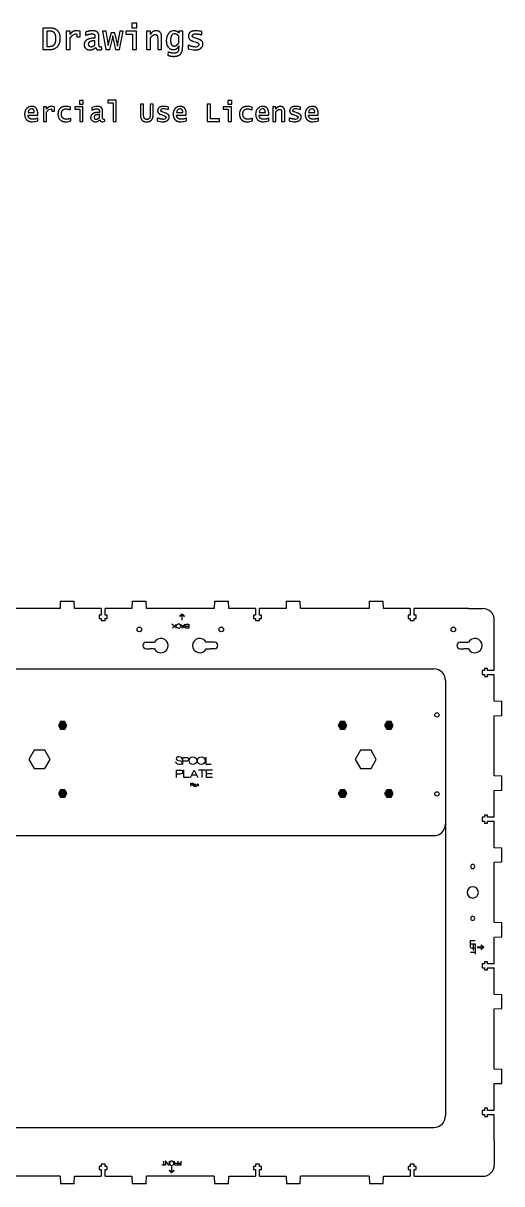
# Model space of a CAD drawing. Extents: x 49 to 1952, y 75 to 1350.
# Drawn here: x 1619 to 1952, y 509 to 1316 of the extents above; entities that cross this region are included whole.
import ezdxf

# ---------------------------------------------------------------- set-up
doc = ezdxf.new("R2010")
doc.units = 0
doc.header["$MEASUREMENT"] = 0
for name, color, linetype in [('INSTRUCTIONS', 98, 'Continuous'), ('PASS_1', 1, 'Continuous'), ('PASS_2', 5, 'Continuous'), ('PASS_3', 7, 'Continuous'), ('RASTER_-_LETTERS', 3, 'Continuous'), ('RASTER_70__-_PLYWOOD', 30, 'Continuous'), ('T-SLOT_-_PLYWOOD', 7, 'Continuous')]:
    doc.layers.add(name, color=color, linetype=linetype)

msp = doc.modelspace()

# ---------------------------------------------------------------- linework, layer by layer
at = {"layer": 'INSTRUCTIONS'}
for p, q in [((1698.02, 1316.33), (1694.69, 1316.33)), ((1694.69, 1316.33), (1694.69, 1313.09)), ((1698.02, 1313.09), (1698.02, 1316.33)), ((1637.23, 1313), (1632.56, 1313)), ((1632.56, 1313), (1632.56, 1298)), ((1636.78, 1310.87), (1635.33, 1310.87)), ((1635.33, 1310.87), (1635.33, 1300.13)), ((1651.72, 1310.78), (1648.94, 1310.78)), ((1648.94, 1310.78), (1648.94, 1298)), ((1651.72, 1308.56), (1651.72, 1310.78)), ((1656.35, 1308.59), (1656.35, 1306.8)), ((1658.57, 1306.8), (1658.57, 1310.72)), ((1662.46, 1310.13), (1662.46, 1307.84)), ((1676.81, 1310.78), (1674.22, 1310.78)), ((1674.22, 1310.78), (1676.51, 1298)), ((1678.33, 1301.06), (1676.81, 1310.78)), ((1680.17, 1309.67), (1677.99, 1301.14)), ((1682.81, 1309.67), (1680.17, 1309.67)), ((1684.88, 1300.81), (1682.81, 1309.67)), ((1686.25, 1310.78), (1684.43, 1300.81)), ((1685.97, 1298), (1688.48, 1310.78)), ((1688.48, 1310.78), (1686.25, 1310.78)), ((1697.74, 1310.78), (1690.52, 1310.78)), ((1690.52, 1310.78), (1690.52, 1308.65)), ((1690.52, 1308.65), (1694.96, 1308.65)), ((1694.69, 1313.09), (1698.02, 1313.09)), ((1694.96, 1308.65), (1694.96, 1298)), ((1697.74, 1298), (1697.74, 1310.78)), ((1707.65, 1310.78), (1704.87, 1310.78)), ((1704.87, 1310.78), (1704.87, 1298)), ((1707.65, 1308.56), (1707.65, 1310.78)), ((1729.96, 1310.78), (1727.28, 1310.78)), ((1727.28, 1310.78), (1727.28, 1309.46)), ((1729.96, 1300.76), (1729.96, 1310.78)), ((1743.39, 1308.26), (1743.39, 1310.47)), ((1635.33, 1300.13), (1636.18, 1300.13)), ((1651.72, 1298), (1651.72, 1306.21)), ((1656.35, 1306.8), (1658.57, 1306.8)), ((1668.94, 1305.87), (1667.84, 1305.87)), ((1668.94, 1304.02), (1668.56, 1304.02)), ((1668.94, 1306.75), (1668.94, 1305.87)), ((1668.94, 1301.2), (1668.94, 1304.02)), ((1671.72, 1301.58), (1671.72, 1306.74)), ((1673.76, 1298.19), (1673.52, 1300.06)), ((1677.99, 1301.14), (1678.33, 1301.06)), ((1679.18, 1298), (1681.57, 1307.22)), ((1681.57, 1307.22), (1681.24, 1307.32)), ((1681.24, 1307.32), (1683.32, 1298)), ((1684.43, 1300.81), (1684.88, 1300.81)), ((1707.65, 1298), (1707.65, 1306.24)), ((1712.56, 1306.09), (1712.56, 1298)), ((1715.33, 1298), (1715.33, 1306.71)), ((1727.28, 1300.55), (1727.15, 1298.61)), ((1727.19, 1302.68), (1727.19, 1307.39)), ((1733.67, 1301.07), (1733.67, 1298.57)), ((1736.94, 1303.89), (1739.33, 1303.11)), ((1740.95, 1305.25), (1738.11, 1306.23)), ((1632.56, 1298), (1636.63, 1298)), ((1648.94, 1298), (1651.72, 1298)), ((1676.51, 1298), (1679.18, 1298)), ((1683.32, 1298), (1685.97, 1298)), ((1694.96, 1298), (1697.74, 1298)), ((1704.87, 1298), (1707.65, 1298)), ((1712.56, 1298), (1715.33, 1298)), ((1719.87, 1296.35), (1719.59, 1294)), ((1660.81, 1262.67), (1658.15, 1262.67)), ((1658.15, 1262.67), (1658.15, 1260.07)), ((1658.15, 1260.07), (1660.81, 1260.07)), ((1660.81, 1260.07), (1660.81, 1262.67)), ((1683.78, 1262.74), (1677.78, 1262.74)), ((1677.78, 1262.74), (1677.78, 1261.04)), ((1677.78, 1261.04), (1681.56, 1261.04)), ((1681.56, 1261.04), (1681.56, 1248)), ((1683.78, 1248), (1683.78, 1262.74)), ((1700.52, 1260), (1700.52, 1252.81)), ((1702.74, 1260), (1700.52, 1260)), ((1702.74, 1252.78), (1702.74, 1260)), ((1709.41, 1260), (1707.41, 1260)), ((1707.41, 1260), (1707.41, 1252.82)), ((1709.41, 1253.09), (1709.41, 1260)), ((1749.26, 1260), (1747.04, 1260)), ((1747.04, 1260), (1747.04, 1248)), ((1749.26, 1249.7), (1749.26, 1260)), ((1764.15, 1262.67), (1761.48, 1262.67)), ((1761.48, 1262.67), (1761.48, 1260.07)), ((1761.48, 1260.07), (1764.15, 1260.07)), ((1764.15, 1260.07), (1764.15, 1262.67)), ((1622.37, 1252.44), (1629.11, 1252.44)), ((1622.42, 1254.15), (1626.74, 1254.15)), ((1626.74, 1254.15), (1626.74, 1254.26)), ((1629.11, 1252.44), (1629.11, 1253.24)), ((1635.26, 1258.22), (1633.04, 1258.22)), ((1633.04, 1258.22), (1633.04, 1248)), ((1635.26, 1256.45), (1635.26, 1258.22)), ((1635.26, 1248), (1635.26, 1254.57)), ((1638.96, 1256.47), (1638.96, 1255.04)), ((1638.96, 1255.04), (1640.74, 1255.04)), ((1640.74, 1255.04), (1640.74, 1258.17)), ((1652, 1256.11), (1652, 1257.92)), ((1660.59, 1258.22), (1654.81, 1258.22)), ((1654.81, 1258.22), (1654.81, 1256.52)), ((1654.81, 1256.52), (1658.37, 1256.52)), ((1658.37, 1256.52), (1658.37, 1248)), ((1660.59, 1248), (1660.59, 1258.22)), ((1666.81, 1257.71), (1666.81, 1255.87)), ((1672, 1254.3), (1671.11, 1254.3)), ((1672, 1252.81), (1671.69, 1252.81)), ((1672, 1255), (1672, 1254.3)), ((1672, 1250.56), (1672, 1252.81)), ((1674.22, 1250.86), (1674.22, 1254.99)), ((1714.91, 1252.71), (1716.83, 1252.09)), ((1718.12, 1253.8), (1715.85, 1254.59)), ((1720.07, 1256.2), (1720.07, 1257.98)), ((1725.7, 1252.44), (1732.44, 1252.44)), ((1725.76, 1254.15), (1730.07, 1254.15)), ((1730.07, 1254.15), (1730.07, 1254.26)), ((1732.44, 1252.44), (1732.44, 1253.24)), ((1763.93, 1258.22), (1758.15, 1258.22)), ((1758.15, 1258.22), (1758.15, 1256.52)), ((1758.15, 1256.52), (1761.7, 1256.52)), ((1761.7, 1256.52), (1761.7, 1248)), ((1763.93, 1248), (1763.93, 1258.22)), ((1778.3, 1256.11), (1778.3, 1257.92)), ((1783.11, 1252.44), (1789.85, 1252.44)), ((1783.17, 1254.15), (1787.48, 1254.15)), ((1787.48, 1254.15), (1787.48, 1254.26)), ((1789.85, 1252.44), (1789.85, 1253.24)), ((1794.81, 1258.22), (1792.59, 1258.22)), ((1792.59, 1258.22), (1792.59, 1248)), ((1794.81, 1256.45), (1794.81, 1258.22)), ((1794.81, 1248), (1794.81, 1254.59)), ((1798.74, 1254.47), (1798.74, 1248)), ((1800.96, 1248), (1800.96, 1254.97)), ((1806.76, 1252.71), (1808.68, 1252.09)), ((1809.97, 1253.8), (1807.7, 1254.59)), ((1811.93, 1256.2), (1811.93, 1257.98)), ((1817.56, 1252.44), (1824.3, 1252.44)), ((1817.61, 1254.15), (1821.93, 1254.15)), ((1821.93, 1254.15), (1821.93, 1254.26)), ((1824.3, 1252.44), (1824.3, 1253.24)), ((1629.19, 1248.45), (1629.19, 1250.25)), ((1633.04, 1248), (1635.26, 1248)), ((1652.15, 1248.38), (1652.15, 1250.16)), ((1658.37, 1248), (1660.59, 1248)), ((1675.85, 1248.15), (1675.66, 1249.65)), ((1681.56, 1248), (1683.78, 1248)), ((1712.3, 1250.45), (1712.3, 1248.46)), ((1732.52, 1248.45), (1732.52, 1250.25)), ((1747.04, 1248), (1755.56, 1248)), ((1755.56, 1249.7), (1749.26, 1249.7)), ((1755.56, 1248), (1755.56, 1249.7)), ((1761.7, 1248), (1763.93, 1248)), ((1778.44, 1248.38), (1778.44, 1250.16)), ((1789.93, 1248.45), (1789.93, 1250.25)), ((1792.59, 1248), (1794.81, 1248)), ((1798.74, 1248), (1800.96, 1248)), ((1804.15, 1250.45), (1804.15, 1248.46)), ((1824.37, 1248.45), (1824.37, 1250.25))]:
    msp.add_line(p, q, dxfattribs=at)
for centre, radius, start, end in [((1655.79, 1304.13), 4.52, 90.88153, 118.95937), ((1655.77, 1305.87), 2.78, 77.82779, 90.88153), ((1656.01, 1301.21), 9.85, 74.89964, 90), ((1723.99, 1306.09), 4.97, 89.71121, 142.23843), ((1724.43, 1306.38), 2.55, 91.89328, 147.3667), ((1737.37, 1307.35), 3.42, 127.27258, 180), ((1739.08, 1294.89), 16.17, 74.5263, 90), ((1638.41, 1304.18), 6.03, 291.21369, 321.62945), ((1664.85, 1301.38), 3.49, 179.4896, 228.55429), ((1665.9, 1301.61), 1.6, 174.04, 227.55094), ((1666.16, 1302.02), 2.08, 230.04875, 270), ((1672.49, 1300.52), 0.669, 210.62245, 277.45461), ((1672.19, 1303.85), 4.02, 275.49697, 289.28096), ((1738.41, 1304.32), 4.47, 270, 297.32923), ((1740.54, 1301.72), 3.5, 304.23767, 1.58452), ((1741.2, 1301.97), 2.84, 356.97591, 41.93594), ((1724.64, 1298.4), 5.16, 316.39086, 345.22413), ((1738.47, 1311.67), 13.95, 249.86782, 270), ((1624.8, 1253.85), 4.59, 88.78731, 138.28478), ((1625.74, 1253.94), 3.32, 141.11357, 176.35471), ((1624.66, 1254.81), 1.93, 87.66377, 141.11357), ((1639.96, 1251.35), 5.69, 124.1641, 145.65924), ((1638.52, 1252.9), 3.62, 90.88153, 118.95937), ((1638.49, 1254.29), 2.23, 77.82779, 90.88153), ((1638.69, 1250.57), 7.88, 74.89964, 90), ((1648.62, 1247.27), 11.18, 72.40156, 90), ((1670.84, 1247.13), 11.31, 91.26126, 110.83794), ((1715.26, 1255.48), 2.74, 127.27258, 180), ((1715.61, 1255.59), 0.947, 117.50412, 176.68886), ((1716.52, 1253.67), 3.07, 88.39095, 115.94412), ((1716.21, 1242.69), 14.05, 74.04493, 88.39095), ((1716.62, 1245.51), 12.93, 74.5263, 90), ((1718.33, 1251.18), 2.27, 356.97591, 41.93594), ((1728.13, 1253.85), 4.59, 88.78731, 138.28478), ((1729.07, 1253.94), 3.32, 141.11357, 176.35471), ((1727.99, 1254.81), 1.93, 87.66377, 141.11357), ((1774.92, 1247.27), 11.18, 72.40156, 90), ((1785.54, 1253.85), 4.59, 88.78731, 138.28478), ((1786.48, 1253.94), 3.32, 141.11357, 176.35471), ((1785.4, 1254.81), 1.93, 87.66377, 141.11357), ((1807.11, 1255.48), 2.74, 127.27258, 180), ((1807.46, 1255.59), 0.947, 117.50412, 176.68886), ((1808.37, 1253.67), 3.07, 88.39095, 115.94412), ((1808.06, 1242.69), 14.05, 74.04493, 88.39095), ((1808.48, 1245.51), 12.93, 74.5263, 90), ((1810.18, 1251.18), 2.27, 356.97591, 41.93594), ((1819.98, 1253.85), 4.59, 88.78731, 138.28478), ((1820.93, 1253.94), 3.32, 141.11357, 176.35471), ((1819.84, 1254.81), 1.93, 87.66377, 141.11357), ((1625.22, 1259.72), 11.94, 271.4837, 289.39403), ((1648.64, 1258.27), 10.5, 270.67241, 289.52677), ((1668.63, 1250.67), 2.71, 178.65744, 229.38645), ((1669.26, 1251.61), 3.83, 231.46322, 270), ((1669.57, 1250.89), 1.28, 174.04, 227.55094), ((1669.77, 1251.22), 1.66, 230.04875, 270), ((1673.81, 1253.26), 5.5, 274.90738, 291.81307), ((1674.84, 1250.01), 0.535, 210.62245, 277.45461), ((1674.6, 1252.68), 3.21, 275.49697, 289.28096), ((1716.14, 1258.94), 11.16, 249.86782, 270), ((1716.09, 1253.05), 3.57, 270, 297.32923), ((1717.79, 1250.98), 2.8, 304.23767, 1.58452), ((1728.55, 1259.72), 11.94, 271.4837, 289.39403), ((1774.94, 1258.27), 10.5, 270.67241, 289.52677), ((1785.96, 1259.72), 11.94, 271.4837, 289.39403), ((1807.99, 1258.94), 11.16, 249.86782, 270), ((1807.94, 1253.05), 3.57, 270, 297.32923), ((1809.64, 1250.98), 2.8, 304.23767, 1.58452), ((1820.4, 1259.72), 11.94, 271.4837, 289.39403)]:
    msp.add_arc(centre, radius, start, end, dxfattribs=at)
for points in [[(1640.67, 1309.64), (1639.52, 1310.87), (1636.78, 1310.87)], [(1644.78, 1305.84), (1644.78, 1313), (1637.23, 1313)], [(1641.81, 1305.48), (1641.81, 1308.42), (1640.67, 1309.64)], [(1656.01, 1311.06), (1652.96, 1311.06), (1651.72, 1308.56)], [(1651.72, 1306.21), (1652.68, 1307.53), (1653.6, 1308.08)], [(1667.18, 1311.06), (1665.04, 1311.06), (1662.46, 1310.13)], [(1662.46, 1307.84), (1664.87, 1308.93), (1666.74, 1308.93)], [(1666.74, 1308.93), (1667.95, 1308.93), (1668.45, 1308.44)], [(1670.69, 1310.06), (1669.65, 1311.06), (1667.18, 1311.06)], [(1668.45, 1308.44), (1668.94, 1307.96), (1668.94, 1306.75)], [(1671.72, 1306.74), (1671.72, 1309.06), (1670.69, 1310.06)], [(1711.56, 1311.06), (1708.73, 1311.06), (1707.65, 1308.56)], [(1707.65, 1306.24), (1709.34, 1308.46), (1710.88, 1308.46)], [(1710.88, 1308.46), (1711.79, 1308.46), (1712.17, 1307.95)], [(1715.33, 1306.71), (1715.33, 1311.06), (1711.56, 1311.06)], [(1720.07, 1309.13), (1718.57, 1307.2), (1718.57, 1304.21)], [(1727.28, 1309.46), (1725.95, 1311), (1724.02, 1311.06)], [(1727.19, 1307.39), (1725.83, 1308.9), (1724.35, 1308.93)], [(1739.08, 1311.06), (1736.66, 1311.03), (1735.29, 1310.08)], [(1736.63, 1307.56), (1736.63, 1308.15), (1737.26, 1308.54)], [(1737.26, 1308.54), (1737.9, 1308.93), (1739.05, 1308.93)], [(1739.05, 1308.93), (1740.84, 1308.93), (1743.39, 1308.26)], [(1636.18, 1300.13), (1639.24, 1300.13), (1640.53, 1301.33)], [(1640.53, 1301.33), (1641.81, 1302.54), (1641.81, 1305.48)], [(1643.14, 1300.44), (1644.78, 1302.51), (1644.78, 1305.84)], [(1663.14, 1304.64), (1661.4, 1303.41), (1661.35, 1301.42)], [(1667.84, 1305.87), (1664.93, 1305.87), (1663.14, 1304.64)], [(1668.56, 1304.02), (1664.31, 1304.02), (1664.31, 1301.77)], [(1666.16, 1299.94), (1667.47, 1299.94), (1668.94, 1301.2)], [(1671.91, 1300.17), (1671.72, 1300.5), (1671.72, 1301.58)], [(1712.17, 1307.95), (1712.56, 1307.43), (1712.56, 1306.09)], [(1718.57, 1304.21), (1718.57, 1301.39), (1719.89, 1299.69)], [(1722.29, 1307.75), (1721.54, 1306.58), (1721.54, 1304.36)], [(1721.54, 1304.36), (1721.54, 1302.44), (1722.2, 1301.42)], [(1722.2, 1301.42), (1722.86, 1300.41), (1723.96, 1300.41)], [(1723.47, 1298), (1726.31, 1298), (1727.28, 1300.55)], [(1723.96, 1300.41), (1725.76, 1300.41), (1727.19, 1302.68)], [(1729.63, 1297.09), (1729.96, 1298.35), (1729.96, 1300.76)], [(1738.41, 1299.85), (1736.6, 1299.85), (1733.67, 1301.07)], [(1733.94, 1307.35), (1733.95, 1304.87), (1736.94, 1303.89)], [(1738.11, 1306.23), (1736.63, 1306.75), (1736.63, 1307.56)], [(1739.33, 1303.11), (1741.26, 1302.49), (1741.26, 1301.62)], [(1741.26, 1301.62), (1741.28, 1300.82), (1740.46, 1300.35)], [(1743.31, 1303.87), (1742.59, 1304.68), (1740.95, 1305.25)], [(1636.63, 1298), (1639.09, 1298), (1640.59, 1298.56)], [(1662.53, 1298.77), (1663.71, 1297.72), (1665.52, 1297.72)], [(1665.52, 1297.72), (1667.65, 1297.72), (1669.44, 1299.43)], [(1669.44, 1299.43), (1669.95, 1297.72), (1671.79, 1297.72)], [(1671.79, 1297.72), (1672.41, 1297.72), (1673.76, 1298.19)], [(1719.59, 1294), (1722.02, 1293.28), (1723.81, 1293.28)], [(1723.84, 1295.41), (1722.18, 1295.41), (1719.87, 1296.35)], [(1719.89, 1299.69), (1721.21, 1298), (1723.47, 1298)], [(1723.81, 1293.28), (1726.89, 1293.29), (1728.38, 1294.85)], [(1727.15, 1298.61), (1727.15, 1295.41), (1723.84, 1295.41)], [(1738.47, 1297.72), (1740.95, 1297.77), (1742.51, 1298.83)], [(1621.37, 1256.91), (1620, 1255.37), (1620, 1253.04)], [(1620, 1253.04), (1620, 1250.51), (1621.44, 1249.14)], [(1625.78, 1249.48), (1622.56, 1249.48), (1622.37, 1252.44)], [(1626.74, 1254.26), (1626.74, 1256.69), (1624.74, 1256.74)], [(1628.09, 1257.16), (1627.07, 1258.38), (1624.89, 1258.44)], [(1629.11, 1253.24), (1629.11, 1255.87), (1628.09, 1257.16)], [(1638.69, 1258.44), (1636.25, 1258.44), (1635.26, 1256.45)], [(1644.62, 1257.03), (1643.19, 1255.61), (1643.19, 1253.15)], [(1643.19, 1253.15), (1643.19, 1250.59), (1644.64, 1249.18)], [(1648.62, 1258.44), (1646.05, 1258.44), (1644.62, 1257.03)], [(1645.56, 1253.15), (1645.56, 1254.84), (1646.41, 1255.79)], [(1646.48, 1250.44), (1645.56, 1251.4), (1645.56, 1253.15)], [(1646.41, 1255.79), (1647.27, 1256.74), (1648.79, 1256.74)], [(1648.79, 1256.74), (1649.98, 1256.74), (1652, 1256.11)], [(1667.36, 1253.31), (1665.96, 1252.33), (1665.93, 1250.73)], [(1666.81, 1255.87), (1668.74, 1256.74), (1670.23, 1256.74)], [(1671.11, 1254.3), (1668.79, 1254.3), (1667.36, 1253.31)], [(1671.69, 1252.81), (1668.3, 1252.81), (1668.3, 1251.02)], [(1670.23, 1256.74), (1671.21, 1256.74), (1671.6, 1256.35)], [(1673.39, 1257.65), (1672.57, 1258.49), (1670.59, 1258.44)], [(1671.6, 1256.35), (1672, 1255.97), (1672, 1255)], [(1674.22, 1254.99), (1674.22, 1256.85), (1673.39, 1257.65)], [(1700.52, 1252.81), (1700.52, 1250.23), (1701.63, 1248.97)], [(1703.29, 1250.18), (1702.74, 1250.95), (1702.74, 1252.78)], [(1707.41, 1252.82), (1707.41, 1250.95), (1706.84, 1250.18)], [(1708.86, 1249.84), (1709.41, 1250.85), (1709.41, 1253.09)], [(1712.52, 1255.48), (1712.52, 1253.5), (1714.91, 1252.71)], [(1716.62, 1258.44), (1714.69, 1258.43), (1713.6, 1257.66)], [(1715.85, 1254.59), (1714.65, 1255), (1714.67, 1255.65)], [(1716.83, 1252.09), (1718.37, 1251.59), (1718.37, 1250.89)], [(1720.01, 1252.69), (1719.44, 1253.34), (1718.12, 1253.8)], [(1724.7, 1256.91), (1723.33, 1255.37), (1723.33, 1253.04)], [(1723.33, 1253.04), (1723.33, 1250.51), (1724.77, 1249.14)], [(1729.11, 1249.48), (1725.89, 1249.48), (1725.7, 1252.44)], [(1730.07, 1254.26), (1730.07, 1256.69), (1728.07, 1256.74)], [(1731.43, 1257.16), (1730.4, 1258.38), (1728.23, 1258.44)], [(1732.44, 1253.24), (1732.44, 1255.87), (1731.43, 1257.16)], [(1770.92, 1257.03), (1769.48, 1255.61), (1769.48, 1253.15)], [(1769.48, 1253.15), (1769.48, 1250.59), (1770.94, 1249.18)], [(1774.92, 1258.44), (1772.35, 1258.44), (1770.92, 1257.03)], [(1771.85, 1253.15), (1771.85, 1254.84), (1772.71, 1255.79)], [(1772.78, 1250.44), (1771.85, 1251.4), (1771.85, 1253.15)], [(1772.71, 1255.79), (1773.57, 1256.74), (1775.09, 1256.74)], [(1775.09, 1256.74), (1776.27, 1256.74), (1778.3, 1256.11)], [(1782.11, 1256.91), (1780.74, 1255.37), (1780.74, 1253.04)], [(1780.74, 1253.04), (1780.74, 1250.51), (1782.18, 1249.14)], [(1786.52, 1249.48), (1783.3, 1249.48), (1783.11, 1252.44)], [(1787.48, 1254.26), (1787.48, 1256.69), (1785.48, 1256.74)], [(1788.83, 1257.16), (1787.81, 1258.38), (1785.63, 1258.44)], [(1789.85, 1253.24), (1789.85, 1255.87), (1788.83, 1257.16)], [(1797.94, 1258.44), (1795.68, 1258.44), (1794.81, 1256.45)], [(1794.81, 1254.59), (1796.17, 1256.37), (1797.4, 1256.37)], [(1797.4, 1256.37), (1798.13, 1256.37), (1798.44, 1255.96)], [(1800.96, 1254.97), (1800.96, 1258.44), (1797.94, 1258.44)], [(1798.44, 1255.96), (1798.74, 1255.54), (1798.74, 1254.47)], [(1804.37, 1255.48), (1804.37, 1253.5), (1806.76, 1252.71)], [(1808.48, 1258.44), (1806.54, 1258.43), (1805.45, 1257.66)], [(1807.7, 1254.59), (1806.5, 1255), (1806.52, 1255.65)], [(1808.68, 1252.09), (1810.22, 1251.59), (1810.22, 1250.89)], [(1811.87, 1252.69), (1811.29, 1253.34), (1809.97, 1253.8)], [(1816.55, 1256.91), (1815.19, 1255.37), (1815.19, 1253.04)], [(1815.19, 1253.04), (1815.19, 1250.51), (1816.62, 1249.14)], [(1820.96, 1249.48), (1817.74, 1249.48), (1817.56, 1252.44)], [(1821.93, 1254.26), (1821.92, 1256.69), (1819.92, 1256.74)], [(1823.28, 1257.16), (1822.26, 1258.38), (1820.08, 1258.44)], [(1824.3, 1253.24), (1824.3, 1255.87), (1823.28, 1257.16)], [(1621.44, 1249.14), (1622.88, 1247.71), (1625.53, 1247.78)], [(1629.19, 1250.25), (1627.17, 1249.48), (1625.78, 1249.48)], [(1644.64, 1249.18), (1646.1, 1247.75), (1648.76, 1247.78)], [(1649.02, 1249.48), (1647.41, 1249.48), (1646.48, 1250.44)], [(1652.15, 1250.16), (1650.26, 1249.48), (1649.02, 1249.48)], [(1669.26, 1247.78), (1670.96, 1247.78), (1672.4, 1249.14)], [(1669.77, 1249.56), (1670.82, 1249.56), (1672, 1250.56)], [(1672.4, 1249.14), (1672.8, 1247.78), (1674.28, 1247.78)], [(1674.38, 1249.74), (1674.22, 1250), (1674.22, 1250.86)], [(1701.63, 1248.97), (1702.74, 1247.7), (1705.04, 1247.7)], [(1705.02, 1249.41), (1703.83, 1249.41), (1703.29, 1250.18)], [(1706.84, 1250.18), (1706.27, 1249.41), (1705.02, 1249.41)], [(1705.04, 1247.7), (1707.7, 1247.7), (1708.86, 1249.84)], [(1716.09, 1249.48), (1714.64, 1249.48), (1712.3, 1250.45)], [(1716.14, 1247.78), (1718.12, 1247.81), (1719.37, 1248.66)], [(1718.37, 1250.89), (1718.39, 1250.25), (1717.73, 1249.88)], [(1724.77, 1249.14), (1726.21, 1247.71), (1728.86, 1247.78)], [(1732.52, 1250.25), (1730.51, 1249.48), (1729.11, 1249.48)], [(1770.94, 1249.18), (1772.39, 1247.75), (1775.06, 1247.78)], [(1775.31, 1249.48), (1773.7, 1249.48), (1772.78, 1250.44)], [(1778.44, 1250.16), (1776.56, 1249.48), (1775.31, 1249.48)], [(1782.18, 1249.14), (1783.62, 1247.71), (1786.27, 1247.78)], [(1789.93, 1250.25), (1787.92, 1249.48), (1786.52, 1249.48)], [(1807.94, 1249.48), (1806.49, 1249.48), (1804.15, 1250.45)], [(1807.99, 1247.78), (1809.97, 1247.81), (1811.22, 1248.66)], [(1810.22, 1250.89), (1810.24, 1250.25), (1809.58, 1249.88)], [(1816.62, 1249.14), (1818.06, 1247.71), (1820.71, 1247.78)], [(1824.37, 1250.25), (1822.36, 1249.48), (1820.96, 1249.48)]]:
    msp.add_open_spline(points, degree=2, dxfattribs=at)
at = {"layer": 'PASS_1'}
msp.add_line((1561.86, 751.12), (1904.76, 751.12), dxfattribs=at)
msp.add_arc((1904.76, 759.12), 8, 270, 0, dxfattribs=at)
at = {"layer": 'PASS_2'}
for p, q in [((1704.56, 885.62), (1707.18, 885.62)), ((1704.56, 881.12), (1707.18, 881.12)), ((1707.18, 885.62), (1710.34, 885.62)), ((1710.34, 881.12), (1707.18, 881.12)), ((1749.43, 885.62), (1746.27, 885.62)), ((1746.27, 881.12), (1749.43, 881.12)), ((1752.06, 885.62), (1749.43, 885.62)), ((1752.06, 881.12), (1749.43, 881.12)), ((1923.06, 885.62), (1925.68, 885.62)), ((1923.06, 881.12), (1925.68, 881.12)), ((1925.68, 885.62), (1928.84, 885.62)), ((1928.84, 881.12), (1925.68, 881.12))]:
    msp.add_line(p, q, dxfattribs=at)
at = {"layer": 'PASS_2', "color": 5}
for p, q in [((1626.68, 810.48), (1623.01, 804.12)), ((1634.03, 810.48), (1626.68, 810.48)), ((1637.71, 804.12), (1634.03, 810.48)), ((1853.68, 810.48), (1850.01, 804.12)), ((1861.03, 810.48), (1853.68, 810.48)), ((1864.71, 804.12), (1861.03, 810.48)), ((1623.01, 804.12), (1626.68, 797.75)), ((1634.03, 797.75), (1637.71, 804.12)), ((1850.01, 804.12), (1853.68, 797.75)), ((1861.03, 797.75), (1864.71, 804.12)), ((1626.68, 797.75), (1634.03, 797.75)), ((1853.68, 797.75), (1861.03, 797.75))]:
    msp.add_line(p, q, dxfattribs=at)
at = {"layer": 'PASS_2'}
for centre in [(1699.81, 894.62), (1756.81, 894.62), (1918.31, 894.62)]:
    msp.add_circle(centre, 1.6, dxfattribs=at)
at = {"layer": 'PASS_2', "color": 5}
for centre in [(1906.86, 835.12), (1646.46, 827.86), (1841.26, 827.86), (1873.46, 827.86), (1646.46, 780.37), (1841.26, 780.37), (1873.46, 780.37), (1906.86, 780.12)]:
    msp.add_circle(centre, 1.5, dxfattribs=at)
at = {"layer": 'PASS_2'}
for centre, radius, start, end in [((1714.81, 883.37), 5, 206.74368, 153.25632), ((1741.81, 883.37), 5, 26.74368, 333.25632), ((1933.31, 883.37), 5, 206.74368, 153.25632), ((1704.56, 883.37), 2.25, 90, 270), ((1752.06, 883.37), 2.25, 270, 90), ((1923.06, 883.37), 2.25, 90, 270)]:
    msp.add_arc(centre, radius, start, end, dxfattribs=at)
at = {"layer": 'PASS_2', "color": 5}
for centre, radius, start, end in [((1931.81, 729.62), 1.42, 135.00071, 180.00601), ((1931.81, 729.62), 1.43, 180.03699, 269.97578), ((1931.81, 729.62), 1.42, 89.9954, 135.00071), ((1931.81, 729.62), 1.42, 45, 90.01302), ((1931.81, 729.62), 1.42, 269.99883, 359.98698), ((1931.81, 729.62), 1.42, 359.98698, 45), ((1931.81, 693.62), 1.42, 135, 180.00511), ((1931.81, 693.62), 1.42, 89.99489, 135), ((1931.81, 693.62), 1.42, 45.00071, 90.01332), ((1931.81, 693.62), 1.42, 359.9881, 45.00071), ((1931.81, 693.62), 1.43, 180.03789, 269.97488), ((1931.81, 693.62), 1.42, 269.99771, 359.9881)]:
    msp.add_arc(centre, radius, start, end, dxfattribs=at)
at = {"layer": 'PASS_3'}
for p, q in [((1644.83, 914.32), (1644.62, 909.12)), ((1644.83, 914.32), (1654.5, 914.32)), ((1654.72, 909.12), (1654.5, 914.32)), ((1694.83, 914.32), (1694.62, 909.12)), ((1694.83, 914.32), (1704.5, 914.32)), ((1704.72, 909.12), (1704.5, 914.32)), ((1752.08, 914.32), (1751.87, 909.12)), ((1752.08, 914.32), (1761.75, 914.32)), ((1761.97, 909.12), (1761.75, 914.32)), ((1802.08, 914.32), (1801.87, 909.12)), ((1802.08, 914.32), (1811.75, 914.32)), ((1811.97, 909.12), (1811.75, 914.32)), ((1859.83, 914.32), (1859.62, 909.12)), ((1859.83, 914.32), (1869.5, 914.32)), ((1869.72, 909.12), (1869.5, 914.32)), ((1644.62, 909.12), (1596.97, 909.12)), ((1672.78, 909.12), (1654.72, 909.12)), ((1673.28, 909.12), (1672.78, 909.12)), ((1676.58, 909.12), (1676.08, 909.12)), ((1694.62, 909.12), (1676.58, 909.12)), ((1751.87, 909.12), (1704.72, 909.12)), ((1780.03, 909.12), (1761.97, 909.12)), ((1780.53, 909.12), (1780.03, 909.12)), ((1783.83, 909.12), (1783.33, 909.12)), ((1801.87, 909.12), (1783.83, 909.12)), ((1859.62, 909.12), (1811.97, 909.12)), ((1887.78, 909.12), (1869.72, 909.12)), ((1888.28, 909.12), (1887.78, 909.12)), ((1891.58, 909.12), (1891.08, 909.12)), ((1909.62, 909.12), (1891.58, 909.12)), ((1928.81, 909.12), (1909.72, 909.12)), ((1928.81, 909.12), (1938.81, 909.12)), ((1946.81, 884.58), (1946.81, 901.12)), ((1946.81, 866.52), (1946.81, 884.58)), ((1561.86, 867.12), (1904.76, 867.12)), ((1946.81, 866.02), (1946.81, 866.52)), ((1912.76, 859.12), (1912.76, 556.12)), ((1946.81, 862.72), (1946.81, 863.22)), ((1946.81, 844.69), (1946.81, 862.72)), ((1952.01, 844.47), (1946.81, 844.69)), ((1952.01, 834.8), (1952.01, 844.47)), ((1946.81, 834.59), (1952.01, 834.8)), ((1946.81, 792.68), (1946.81, 834.59)), ((1952.01, 792.47), (1946.81, 792.68)), ((1952.01, 782.8), (1952.01, 792.47)), ((1946.81, 782.58), (1952.01, 782.8)), ((1946.81, 764.52), (1946.81, 782.58)), ((1946.81, 764.02), (1946.81, 764.52)), ((1946.81, 760.72), (1946.81, 761.22)), ((1946.81, 742.69), (1946.81, 760.72)), ((1952.01, 742.47), (1946.81, 742.69)), ((1952.01, 732.8), (1952.01, 742.47)), ((1946.81, 732.59), (1952.01, 732.8)), ((1946.81, 690.68), (1946.81, 732.59)), ((1952.01, 690.47), (1946.81, 690.68)), ((1952.01, 680.8), (1952.01, 690.47)), ((1946.81, 680.58), (1952.01, 680.8)), ((1946.81, 662.52), (1946.81, 680.58)), ((1946.81, 662.02), (1946.81, 662.52)), ((1946.81, 658.72), (1946.81, 659.22)), ((1946.81, 640.69), (1946.81, 658.72)), ((1952.01, 640.47), (1946.81, 640.69)), ((1952.01, 630.8), (1952.01, 640.47)), ((1946.81, 630.59), (1952.01, 630.8)), ((1946.81, 588.68), (1946.81, 630.59)), ((1952.01, 588.47), (1946.81, 588.68)), ((1952.01, 578.8), (1952.01, 588.47)), ((1946.81, 578.58), (1952.01, 578.8)), ((1946.81, 560.52), (1946.81, 578.58)), ((1946.81, 560.02), (1946.81, 560.52)), ((1946.81, 556.72), (1946.81, 557.22)), ((1946.81, 538.69), (1946.81, 556.72)), ((1561.86, 548.12), (1904.76, 548.12)), ((1946.81, 538.69), (1946.81, 522.12)), ((1644.65, 514.12), (1597, 514.12)), ((1644.65, 514.12), (1644.86, 508.92)), ((1654.54, 508.92), (1644.86, 508.92)), ((1654.54, 508.92), (1654.75, 514.12)), ((1654.75, 514.12), (1672.78, 514.12)), ((1672.78, 514.12), (1673.28, 514.12)), ((1676.08, 514.12), (1676.58, 514.12)), ((1676.58, 514.12), (1694.65, 514.12)), ((1694.65, 514.12), (1694.86, 508.92)), ((1704.54, 508.92), (1694.86, 508.92)), ((1704.54, 508.92), (1704.75, 514.12)), ((1751.9, 514.12), (1704.75, 514.12)), ((1751.9, 514.12), (1752.11, 508.92)), ((1761.79, 508.92), (1752.11, 508.92)), ((1761.79, 508.92), (1762, 514.12)), ((1762, 514.12), (1780.03, 514.12)), ((1780.03, 514.12), (1780.53, 514.12)), ((1783.33, 514.12), (1783.83, 514.12)), ((1783.83, 514.12), (1801.9, 514.12)), ((1801.9, 514.12), (1802.11, 508.92)), ((1811.79, 508.92), (1802.11, 508.92)), ((1811.79, 508.92), (1812, 514.12)), ((1859.65, 514.12), (1812, 514.12)), ((1859.65, 514.12), (1859.86, 508.92)), ((1869.54, 508.92), (1859.86, 508.92)), ((1869.54, 508.92), (1869.75, 514.12)), ((1869.75, 514.12), (1887.78, 514.12)), ((1887.78, 514.12), (1888.28, 514.12)), ((1891.08, 514.12), (1891.58, 514.12)), ((1891.58, 514.12), (1909.65, 514.12)), ((1909.75, 514.12), (1928.81, 514.12)), ((1928.81, 514.12), (1938.81, 514.12))]:
    msp.add_line(p, q, dxfattribs=at)
for centre, start, end in [((1938.81, 901.12), 0, 90), ((1904.76, 859.12), 0, 90), ((1904.76, 556.12), 270, 0), ((1938.81, 522.12), 270, 0)]:
    msp.add_arc(centre, 8, start, end, dxfattribs=at)
at = {"layer": 'RASTER_-_LETTERS'}
for p, q in [((1727.81, 903.74), (1729.55, 905.48)), ((1727.93, 903.55), (1729.42, 905.05)), ((1729.42, 905.05), (1729.42, 900.96)), ((1729.55, 905.48), (1731.29, 903.74)), ((1729.67, 900.96), (1729.67, 905.05)), ((1729.67, 905.05), (1731.17, 903.55)), ((1724.27, 896.58), (1722.52, 898.32)), ((1725.14, 897.25), (1722.78, 895.45)), ((1725.14, 898.32), (1725.14, 895.45)), ((1729.9, 895.45), (1728.58, 898.32)), ((1729.02, 897.37), (1730.9, 897.37)), ((1731.33, 898.32), (1730.01, 895.45)), ((1732.05, 896.81), (1734.25, 896.81)), ((1732.29, 898.32), (1734.25, 898.32)), ((1734.25, 898.32), (1734.25, 895.45)), ((1730.01, 895.45), (1729.9, 895.45)), ((1734.25, 895.45), (1732.19, 895.45)), ((1726.73, 803.46), (1728.44, 803.17)), ((1730.12, 800.58), (1730.12, 805.46)), ((1730.12, 805.46), (1732.81, 805.46)), ((1732.98, 802.95), (1730.12, 802.94)), ((1732.99, 802.97), (1732.98, 802.95)), ((1746.27, 800.58), (1746.27, 805.76)), ((1749.9, 800.58), (1746.27, 800.58)), ((1725.64, 791.55), (1725.64, 796.76)), ((1725.64, 796.76), (1728.43, 796.76)), ((1728.22, 793.93), (1725.64, 793.94)), ((1730.84, 791.55), (1730.84, 797)), ((1734.66, 791.55), (1730.84, 791.55)), ((1735.46, 791.55), (1737.85, 796.76)), ((1739.65, 793.28), (1736.24, 793.28)), ((1737.85, 796.76), (1738.04, 796.76)), ((1738.04, 796.76), (1740.44, 791.55)), ((1741.08, 797), (1745.78, 797)), ((1743.44, 791.55), (1743.44, 797)), ((1746.44, 791.55), (1746.44, 797)), ((1746.44, 797), (1750.68, 797)), ((1746.44, 794.47), (1750.5, 794.47)), ((1750.72, 791.55), (1746.44, 791.55)), ((1735.64, 785.55), (1735.64, 787.64)), ((1735.64, 787.64), (1736.79, 787.64)), ((1736.86, 786.57), (1735.64, 786.56)), ((1737.83, 785.55), (1738.98, 785.55)), ((1738.61, 786.23), (1738.23, 786.04)), ((1739.34, 785.55), (1739.62, 785.55)), ((1739.48, 785.41), (1739.48, 785.69)), ((1739.82, 786.04), (1740.72, 787.17)), ((1739.82, 785.98), (1739.82, 786.04)), ((1740.78, 785.98), (1739.82, 785.98)), ((1740.72, 787.17), (1740.78, 787.17)), ((1740.78, 787.17), (1740.78, 785.98)), ((1741.11, 785.98), (1740.78, 785.98)), ((1740.78, 785.98), (1740.78, 785.55)), ((1930.35, 676.13), (1930.35, 678.27)), ((1930.35, 678.27), (1933.4, 678.27)), ((1930.35, 673.44), (1930.35, 675.84)), ((1930.35, 675.84), (1933.4, 675.84)), ((1930.35, 673.17), (1933.4, 673.17)), ((1931.98, 675.84), (1931.98, 673.56)), ((1931.98, 673.17), (1931.98, 671.16)), ((1933.4, 675.84), (1933.4, 673.46)), ((1933.4, 673.17), (1933.4, 671.03)), ((1933.4, 671.37), (1933.4, 668.74)), ((1939.01, 673.65), (1934.93, 673.65)), ((1934.93, 673.4), (1939.02, 673.4)), ((1939.02, 673.4), (1937.51, 671.89)), ((1937.52, 675.14), (1939.01, 673.65)), ((1937.71, 675.26), (1939.44, 673.52)), ((1939.44, 673.52), (1937.71, 671.78)), ((1930.35, 670.04), (1933.4, 670.04)), ((1717.89, 521.8), (1715.41, 521.8)), ((1716.64, 524.67), (1716.64, 521.8)), ((1718.15, 524.67), (1718.05, 524.67)), ((1718.05, 524.67), (1718.05, 521.8)), ((1720.41, 521.8), (1718.15, 524.67)), ((1720.51, 521.8), (1720.41, 521.8)), ((1720.51, 524.67), (1720.51, 521.8)), ((1722.29, 516.49), (1720.56, 518.23)), ((1722.17, 516.92), (1720.67, 518.42)), ((1722.17, 521.01), (1722.17, 516.92)), ((1724.03, 518.23), (1722.29, 516.49)), ((1722.42, 516.92), (1722.42, 521.01)), ((1723.91, 518.41), (1722.42, 516.92)), ((1724.8, 523.28), (1726.49, 523.28)), ((1726.49, 521.8), (1724.91, 521.8)), ((1726.49, 524.67), (1726.49, 521.8)), ((1728.72, 521.8), (1726.7, 521.8)), ((1728.72, 523.14), (1726.82, 523.14)), ((1728.72, 524.67), (1728.72, 521.8))]:
    msp.add_line(p, q, dxfattribs=at)
for centre, radius, start, end in [((1727.15, 897.02), 1.42, 356.83935, 92.70479), ((1727.08, 896.93), 1.49, 270, 0.44104), ((1732.01, 897.5), 0.684, 176.85981, 273.4677), ((1732.08, 896.15), 0.661, 92.26129, 179.20856), ((1732.99, 804.13), 1.16, 269.95246, 0.05049), ((1736.87, 787.07), 0.496, 269.92656, 0.05878), ((1740.1, 786.06), 2.77, 178.69207, 190.625), ((1738.41, 786.72), 0.533, 292.84393, 357.57023), ((1722.27, 523.32), 1.42, 87.31042, 183.16588), ((1722.27, 523.16), 1.42, 176.81666, 272.7057), ((1722.41, 523.32), 1.42, 356.85753, 92.6947), ((1722.41, 523.16), 1.42, 267.28919, 3.15993), ((1720.32, 523.97), 3.85, 358.71216, 10.54588), ((1724.8, 522.59), 0.684, 89.95246, 180.05049)]:
    msp.add_arc(centre, radius, start, end, dxfattribs=at)
for points in [[(1725.64, 897.29), (1725.73, 898.06), (1726.42, 898.41), (1727.08, 898.45)], [(1727.08, 895.45), (1726.4, 895.45), (1725.86, 895.72), (1725.71, 896.35)], [(1731.33, 897.54), (1731.33, 897.87), (1731.54, 898.32), (1732.29, 898.32)], [(1732.19, 895.45), (1731.73, 895.45), (1731.41, 895.69), (1731.42, 896.16)], [(1727.57, 800.58), (1725.53, 800.58), (1725.3, 801.65), (1725.29, 802.39)], [(1727.37, 805.95), (1726.07, 805.95), (1725.47, 805.46), (1725.47, 804.63)], [(1725.47, 804.63), (1725.47, 803.92), (1725.88, 803.6), (1726.73, 803.46)], [(1729.48, 804.39), (1729.43, 805.18), (1729.08, 805.95), (1727.37, 805.95)], [(1729.61, 802.03), (1729.61, 801.45), (1729.34, 800.58), (1727.57, 800.58)], [(1728.44, 803.17), (1729.23, 803), (1729.61, 802.66), (1729.61, 802.03)], [(1732.81, 805.46), (1733.78, 805.46), (1734.15, 805), (1734.15, 804.13)], [(1734.43, 803.26), (1734.43, 804.96), (1735.62, 805.95), (1737.09, 805.95)], [(1737.09, 800.58), (1735.62, 800.58), (1734.43, 801.57), (1734.43, 803.26)], [(1737.09, 805.95), (1738.56, 805.95), (1739.75, 804.96), (1739.75, 803.26)], [(1739.75, 803.26), (1739.75, 801.57), (1738.56, 800.58), (1737.09, 800.58)], [(1740.21, 803.26), (1740.21, 804.96), (1741.4, 805.95), (1742.87, 805.95)], [(1742.87, 800.58), (1741.4, 800.58), (1740.21, 801.57), (1740.21, 803.26)], [(1742.87, 805.95), (1744.34, 805.95), (1745.53, 804.96), (1745.53, 803.26)], [(1745.53, 803.26), (1745.53, 801.57), (1744.34, 800.58), (1742.87, 800.58)], [(1729.87, 795.34), (1729.87, 794.64), (1729.52, 793.92), (1728.22, 793.93)], [(1728.43, 796.76), (1729.54, 796.76), (1729.87, 796.12), (1729.87, 795.34)], [(1736.79, 787.64), (1737.2, 787.64), (1737.36, 787.44), (1737.36, 787.07)], [(1736.86, 786.57), (1737.18, 786.56), (1737.33, 786.41), (1737.32, 786.13)], [(1738.23, 786.04), (1737.95, 785.87), (1737.84, 785.78), (1737.83, 785.55)], [(1737.86, 786.59), (1737.86, 786.75), (1737.87, 787.14), (1738.41, 787.14)], [(1738.41, 787.14), (1738.85, 787.14), (1738.94, 786.85), (1738.94, 786.7)], [(1724.91, 521.8), (1724.33, 521.8), (1724.12, 522.08), (1724.12, 522.59)], [(1724.8, 523.28), (1724.36, 523.28), (1724.16, 523.49), (1724.17, 523.88)]]:
    msp.add_open_spline(points, degree=3, dxfattribs=at)
at = {"layer": 'RASTER_70__-_PLYWOOD'}
for p, q in [((1644.96, 830.46), (1643.46, 827.86)), ((1643.46, 827.86), (1644.96, 825.27)), ((1649.22, 827.86), (1643.69, 827.86)), ((1649.11, 828.06), (1643.81, 828.06)), ((1649.11, 827.66), (1643.81, 827.66)), ((1648.99, 828.26), (1643.92, 828.26)), ((1648.99, 827.46), (1643.92, 827.46)), ((1648.88, 828.46), (1644.04, 828.46)), ((1648.88, 827.26), (1644.04, 827.26)), ((1648.76, 828.66), (1644.15, 828.66)), ((1648.76, 827.06), (1644.15, 827.06)), ((1648.65, 828.86), (1644.27, 828.86)), ((1648.65, 826.86), (1644.27, 826.86)), ((1648.53, 829.06), (1644.38, 829.06)), ((1648.53, 826.66), (1644.38, 826.66)), ((1648.41, 829.26), (1644.5, 829.26)), ((1648.41, 826.46), (1644.5, 826.46)), ((1648.3, 829.46), (1644.61, 829.46)), ((1648.3, 826.26), (1644.61, 826.26)), ((1648.18, 829.66), (1644.73, 829.66)), ((1648.18, 826.06), (1644.73, 826.06)), ((1648.07, 829.86), (1644.85, 829.86)), ((1648.07, 825.86), (1644.85, 825.86)), ((1647.96, 830.46), (1644.96, 830.46)), ((1647.95, 830.06), (1644.96, 830.06)), ((1647.95, 825.66), (1644.96, 825.66)), ((1644.96, 825.27), (1647.96, 825.27)), ((1647.84, 830.26), (1645.07, 830.26)), ((1647.84, 825.46), (1645.07, 825.46)), ((1649.45, 827.86), (1647.96, 830.46)), ((1647.96, 825.27), (1649.45, 827.86)), ((1839.76, 830.46), (1838.26, 827.86)), ((1838.26, 827.86), (1839.76, 825.27)), ((1844.03, 827.86), (1838.49, 827.86)), ((1843.91, 828.06), (1838.61, 828.06)), ((1843.91, 827.66), (1838.61, 827.66)), ((1843.79, 828.26), (1838.72, 828.26)), ((1843.79, 827.46), (1838.72, 827.46)), ((1843.68, 828.46), (1838.84, 828.46)), ((1843.68, 827.26), (1838.84, 827.26)), ((1843.56, 828.66), (1838.96, 828.66)), ((1843.56, 827.06), (1838.96, 827.06)), ((1843.45, 828.86), (1839.07, 828.86)), ((1843.45, 826.86), (1839.07, 826.86)), ((1843.33, 829.06), (1839.19, 829.06)), ((1843.33, 826.66), (1839.19, 826.66)), ((1843.22, 829.26), (1839.3, 829.26)), ((1843.22, 826.46), (1839.3, 826.46)), ((1843.1, 829.46), (1839.42, 829.46)), ((1843.1, 826.26), (1839.42, 826.26)), ((1842.99, 829.66), (1839.53, 829.66)), ((1842.99, 826.06), (1839.53, 826.06)), ((1842.87, 829.86), (1839.65, 829.86)), ((1842.87, 825.86), (1839.65, 825.86)), ((1842.76, 830.46), (1839.76, 830.46)), ((1842.76, 830.06), (1839.76, 830.06)), ((1842.76, 825.66), (1839.76, 825.66)), ((1839.76, 825.27), (1842.76, 825.27)), ((1842.64, 830.26), (1839.88, 830.26)), ((1842.64, 825.46), (1839.88, 825.46)), ((1844.26, 827.86), (1842.76, 830.46)), ((1842.76, 825.27), (1844.26, 827.86)), ((1871.96, 830.46), (1870.46, 827.86)), ((1870.46, 827.86), (1871.96, 825.27)), ((1876.22, 827.86), (1870.69, 827.86)), ((1876.11, 828.06), (1870.81, 828.06)), ((1876.11, 827.66), (1870.81, 827.66)), ((1875.99, 828.26), (1870.92, 828.26)), ((1875.99, 827.46), (1870.92, 827.46)), ((1875.88, 828.46), (1871.04, 828.46)), ((1875.88, 827.26), (1871.04, 827.26)), ((1875.76, 828.66), (1871.15, 828.66)), ((1875.76, 827.06), (1871.15, 827.06)), ((1875.65, 828.86), (1871.27, 828.86)), ((1875.65, 826.86), (1871.27, 826.86)), ((1875.53, 829.06), (1871.38, 829.06)), ((1875.53, 826.66), (1871.38, 826.66)), ((1875.41, 829.26), (1871.5, 829.26)), ((1875.41, 826.46), (1871.5, 826.46)), ((1875.3, 829.46), (1871.61, 829.46)), ((1875.3, 826.26), (1871.61, 826.26)), ((1875.18, 829.66), (1871.73, 829.66)), ((1875.18, 826.06), (1871.73, 826.06)), ((1875.07, 829.86), (1871.85, 829.86)), ((1875.07, 825.86), (1871.85, 825.86)), ((1874.96, 830.46), (1871.96, 830.46)), ((1874.95, 830.06), (1871.96, 830.06)), ((1874.95, 825.66), (1871.96, 825.66)), ((1871.96, 825.27), (1874.96, 825.27)), ((1874.84, 830.26), (1872.07, 830.26)), ((1874.84, 825.46), (1872.07, 825.46)), ((1876.45, 827.86), (1874.96, 830.46)), ((1874.96, 825.27), (1876.45, 827.86)), ((1644.96, 782.97), (1643.46, 780.37)), ((1643.46, 780.37), (1644.96, 777.78)), ((1649.22, 780.37), (1643.69, 780.37)), ((1649.11, 780.57), (1643.81, 780.57)), ((1649.11, 780.17), (1643.81, 780.17)), ((1648.99, 780.77), (1643.92, 780.77)), ((1648.99, 779.97), (1643.92, 779.97)), ((1648.88, 780.97), (1644.04, 780.97)), ((1648.88, 779.77), (1644.04, 779.77)), ((1648.76, 781.17), (1644.15, 781.17)), ((1648.76, 779.57), (1644.15, 779.57)), ((1648.65, 781.37), (1644.27, 781.37)), ((1648.65, 779.37), (1644.27, 779.37)), ((1648.53, 781.57), (1644.38, 781.57)), ((1648.53, 779.17), (1644.38, 779.17)), ((1648.41, 781.77), (1644.5, 781.77)), ((1648.41, 778.97), (1644.5, 778.97)), ((1648.3, 781.97), (1644.61, 781.97)), ((1648.3, 778.77), (1644.61, 778.77)), ((1648.18, 782.17), (1644.73, 782.17)), ((1648.18, 778.57), (1644.73, 778.57)), ((1648.07, 782.37), (1644.85, 782.37)), ((1648.07, 778.37), (1644.85, 778.37)), ((1647.96, 782.97), (1644.96, 782.97)), ((1647.95, 782.57), (1644.96, 782.57)), ((1647.95, 778.17), (1644.96, 778.17)), ((1644.96, 777.78), (1647.96, 777.78)), ((1647.84, 782.77), (1645.07, 782.77)), ((1647.84, 777.97), (1645.07, 777.97)), ((1649.45, 780.37), (1647.96, 782.97)), ((1647.96, 777.78), (1649.45, 780.37)), ((1839.76, 782.97), (1838.26, 780.37)), ((1838.26, 780.37), (1839.76, 777.78)), ((1844.03, 780.37), (1838.49, 780.37)), ((1843.91, 780.57), (1838.61, 780.57)), ((1843.91, 780.17), (1838.61, 780.17)), ((1843.79, 780.77), (1838.72, 780.77)), ((1843.79, 779.97), (1838.72, 779.97)), ((1843.68, 780.97), (1838.84, 780.97)), ((1843.68, 779.77), (1838.84, 779.77)), ((1843.56, 781.17), (1838.96, 781.17)), ((1843.56, 779.57), (1838.96, 779.57)), ((1843.45, 781.37), (1839.07, 781.37)), ((1843.45, 779.37), (1839.07, 779.37)), ((1843.33, 781.57), (1839.19, 781.57)), ((1843.33, 779.17), (1839.19, 779.17)), ((1843.22, 781.77), (1839.3, 781.77)), ((1843.22, 778.97), (1839.3, 778.97)), ((1843.1, 781.97), (1839.42, 781.97)), ((1843.1, 778.77), (1839.42, 778.77)), ((1842.99, 782.17), (1839.53, 782.17)), ((1842.99, 778.57), (1839.53, 778.57)), ((1842.87, 782.37), (1839.65, 782.37)), ((1842.87, 778.37), (1839.65, 778.37)), ((1842.76, 782.97), (1839.76, 782.97)), ((1842.76, 782.57), (1839.76, 782.57)), ((1842.76, 778.17), (1839.76, 778.17)), ((1839.76, 777.78), (1842.76, 777.78)), ((1842.64, 782.77), (1839.88, 782.77)), ((1842.64, 777.97), (1839.88, 777.97)), ((1844.26, 780.37), (1842.76, 782.97)), ((1842.76, 777.78), (1844.26, 780.37)), ((1871.96, 782.97), (1870.46, 780.37)), ((1870.46, 780.37), (1871.96, 777.78)), ((1876.22, 780.37), (1870.69, 780.37)), ((1876.11, 780.57), (1870.81, 780.57)), ((1876.11, 780.17), (1870.81, 780.17)), ((1875.99, 780.77), (1870.92, 780.77)), ((1875.99, 779.97), (1870.92, 779.97)), ((1875.88, 780.97), (1871.04, 780.97)), ((1875.88, 779.77), (1871.04, 779.77)), ((1875.76, 781.17), (1871.15, 781.17)), ((1875.76, 779.57), (1871.15, 779.57)), ((1875.65, 781.37), (1871.27, 781.37)), ((1875.65, 779.37), (1871.27, 779.37)), ((1875.53, 781.57), (1871.38, 781.57)), ((1875.53, 779.17), (1871.38, 779.17)), ((1875.41, 781.77), (1871.5, 781.77)), ((1875.41, 778.97), (1871.5, 778.97)), ((1875.3, 781.97), (1871.61, 781.97)), ((1875.3, 778.77), (1871.61, 778.77)), ((1875.18, 782.17), (1871.73, 782.17)), ((1875.18, 778.57), (1871.73, 778.57)), ((1875.07, 782.37), (1871.85, 782.37)), ((1875.07, 778.37), (1871.85, 778.37)), ((1874.96, 782.97), (1871.96, 782.97)), ((1874.95, 782.57), (1871.96, 782.57)), ((1874.95, 778.17), (1871.96, 778.17)), ((1871.96, 777.78), (1874.96, 777.78)), ((1874.84, 782.77), (1872.07, 782.77)), ((1874.84, 777.97), (1872.07, 777.97)), ((1876.45, 780.37), (1874.96, 782.97)), ((1874.96, 777.78), (1876.45, 780.37))]:
    msp.add_line(p, q, dxfattribs=at)
at = {"layer": 'T-SLOT_-_PLYWOOD'}
for p, q in [((1671.88, 904.41), (1671.88, 902.21)), ((1673.28, 904.41), (1671.88, 904.41)), ((1673.28, 909.12), (1673.28, 904.41)), ((1676.08, 904.41), (1676.08, 909.12)), ((1677.48, 904.41), (1676.08, 904.41)), ((1677.48, 902.21), (1677.48, 904.41)), ((1779.13, 904.41), (1779.13, 902.21)), ((1780.53, 904.41), (1779.13, 904.41)), ((1780.53, 909.12), (1780.53, 904.41)), ((1783.33, 904.41), (1783.33, 909.12)), ((1784.73, 904.41), (1783.33, 904.41)), ((1784.73, 902.21), (1784.73, 904.41)), ((1886.88, 904.41), (1886.88, 902.21)), ((1888.28, 904.41), (1886.88, 904.41)), ((1888.28, 909.12), (1888.28, 904.41)), ((1891.08, 904.41), (1891.08, 909.12)), ((1892.48, 904.41), (1891.08, 904.41)), ((1892.48, 902.21), (1892.48, 904.41)), ((1671.88, 902.21), (1673.28, 902.21)), ((1673.28, 902.21), (1673.28, 900.76)), ((1673.28, 900.76), (1676.08, 900.76)), ((1676.08, 902.21), (1677.48, 902.21)), ((1676.08, 900.76), (1676.08, 902.21)), ((1779.13, 902.21), (1780.53, 902.21)), ((1780.53, 902.21), (1780.53, 900.76)), ((1780.53, 900.76), (1783.33, 900.76)), ((1783.33, 902.21), (1784.73, 902.21)), ((1783.33, 900.76), (1783.33, 902.21)), ((1886.88, 902.21), (1888.28, 902.21)), ((1888.28, 902.21), (1888.28, 900.76)), ((1888.28, 900.76), (1891.08, 900.76)), ((1891.08, 902.21), (1892.48, 902.21)), ((1891.08, 900.76), (1891.08, 902.21)), ((1939.9, 866.02), (1938.45, 866.02)), ((1938.45, 866.02), (1938.45, 863.22)), ((1942.1, 867.42), (1939.9, 867.42)), ((1939.9, 867.42), (1939.9, 866.02)), ((1942.1, 866.02), (1942.1, 867.42)), ((1946.81, 866.02), (1942.1, 866.02)), ((1938.45, 863.22), (1939.9, 863.22)), ((1939.9, 863.22), (1939.9, 861.82)), ((1939.9, 861.82), (1942.1, 861.82)), ((1942.1, 861.82), (1942.1, 863.22)), ((1942.1, 863.22), (1946.81, 863.22)), ((1939.9, 764.02), (1938.45, 764.02)), ((1938.45, 764.02), (1938.45, 761.22)), ((1938.45, 761.22), (1939.9, 761.22)), ((1942.1, 765.42), (1939.9, 765.42)), ((1939.9, 765.42), (1939.9, 764.02)), ((1939.9, 761.22), (1939.9, 759.82)), ((1939.9, 759.82), (1942.1, 759.82)), ((1942.1, 764.02), (1942.1, 765.42)), ((1946.81, 764.02), (1942.1, 764.02)), ((1942.1, 759.82), (1942.1, 761.22)), ((1942.1, 761.22), (1946.81, 761.22)), ((1942.1, 663.42), (1939.9, 663.42)), ((1939.9, 663.42), (1939.9, 662.02)), ((1942.1, 662.02), (1942.1, 663.42)), ((1939.9, 662.02), (1938.45, 662.02)), ((1938.45, 662.02), (1938.45, 659.22)), ((1938.45, 659.22), (1939.9, 659.22)), ((1939.9, 659.22), (1939.9, 657.82)), ((1939.9, 657.82), (1942.1, 657.82)), ((1946.81, 662.02), (1942.1, 662.02)), ((1942.1, 657.82), (1942.1, 659.22)), ((1942.1, 659.22), (1946.81, 659.22)), ((1939.9, 560.02), (1938.45, 560.02)), ((1938.45, 560.02), (1938.45, 557.22)), ((1938.45, 557.22), (1939.9, 557.22)), ((1942.1, 561.42), (1939.9, 561.42)), ((1939.9, 561.42), (1939.9, 560.02)), ((1939.9, 557.22), (1939.9, 555.82)), ((1942.1, 560.02), (1942.1, 561.42)), ((1946.81, 560.02), (1942.1, 560.02)), ((1942.1, 555.82), (1942.1, 557.22)), ((1942.1, 557.22), (1946.81, 557.22)), ((1939.9, 555.82), (1942.1, 555.82)), ((1671.88, 521.03), (1671.88, 518.83)), ((1673.28, 521.03), (1671.88, 521.03)), ((1671.88, 518.83), (1673.28, 518.83)), ((1673.28, 522.47), (1673.28, 521.03)), ((1676.08, 522.47), (1673.28, 522.47)), ((1673.28, 518.83), (1673.28, 514.12)), ((1676.08, 521.03), (1676.08, 522.47)), ((1677.48, 521.03), (1676.08, 521.03)), ((1676.08, 518.83), (1677.48, 518.83)), ((1676.08, 514.12), (1676.08, 518.83)), ((1677.48, 518.83), (1677.48, 521.03)), ((1779.13, 521.03), (1779.13, 518.83)), ((1780.53, 521.03), (1779.13, 521.03)), ((1779.13, 518.83), (1780.53, 518.83)), ((1780.53, 522.47), (1780.53, 521.03)), ((1783.33, 522.47), (1780.53, 522.47)), ((1780.53, 518.83), (1780.53, 514.12)), ((1783.33, 521.03), (1783.33, 522.47)), ((1784.73, 521.03), (1783.33, 521.03)), ((1783.33, 518.83), (1784.73, 518.83)), ((1783.33, 514.12), (1783.33, 518.83)), ((1784.73, 518.83), (1784.73, 521.03)), ((1886.88, 521.03), (1886.88, 518.83)), ((1888.28, 521.03), (1886.88, 521.03)), ((1886.88, 518.83), (1888.28, 518.83)), ((1888.28, 522.47), (1888.28, 521.03)), ((1891.08, 522.47), (1888.28, 522.47)), ((1888.28, 518.83), (1888.28, 514.12)), ((1891.08, 521.03), (1891.08, 522.47)), ((1892.48, 521.03), (1891.08, 521.03)), ((1891.08, 518.83), (1892.48, 518.83)), ((1891.08, 514.12), (1891.08, 518.83)), ((1892.48, 518.83), (1892.48, 521.03))]:
    msp.add_line(p, q, dxfattribs=at)
at = {"layer": 'T-SLOT_-_PLYWOOD', "color": 5}
for start, end in [(90, 180), (180, 270), (0, 90), (270, 0)]:
    msp.add_arc((1931.81, 711.62), 3.9, start, end, dxfattribs=at)

doc.saveas('drawing.dxf')
